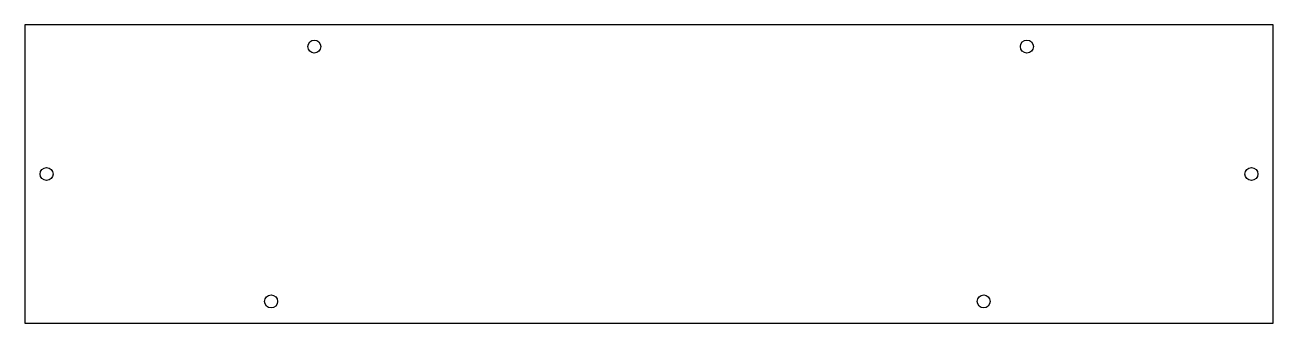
# Model space of a CAD drawing. Header units: millimetres. Extents: x -289 to 0, y 0 to 69.
import ezdxf

# ---------------------------------------------------------------- set-up
doc = ezdxf.new("R2010")
doc.units = ezdxf.units.MM
doc.layers.get('0').update_dxf_attribs({"linetype": 'CONTINUOUS'})

msp = doc.modelspace()

# ---------------------------------------------------------------- linework, layer by layer
msp.add_lwpolyline([(0, 69), (-289, 69), (-289, 0), (0, 0)], close=True)
for centre in [(-222, 64), (-57, 64), (-284, 34.5), (-5, 34.5), (-232, 5), (-67, 5)]:
    msp.add_circle(centre, 1.5)

doc.saveas('drawing.dxf')
